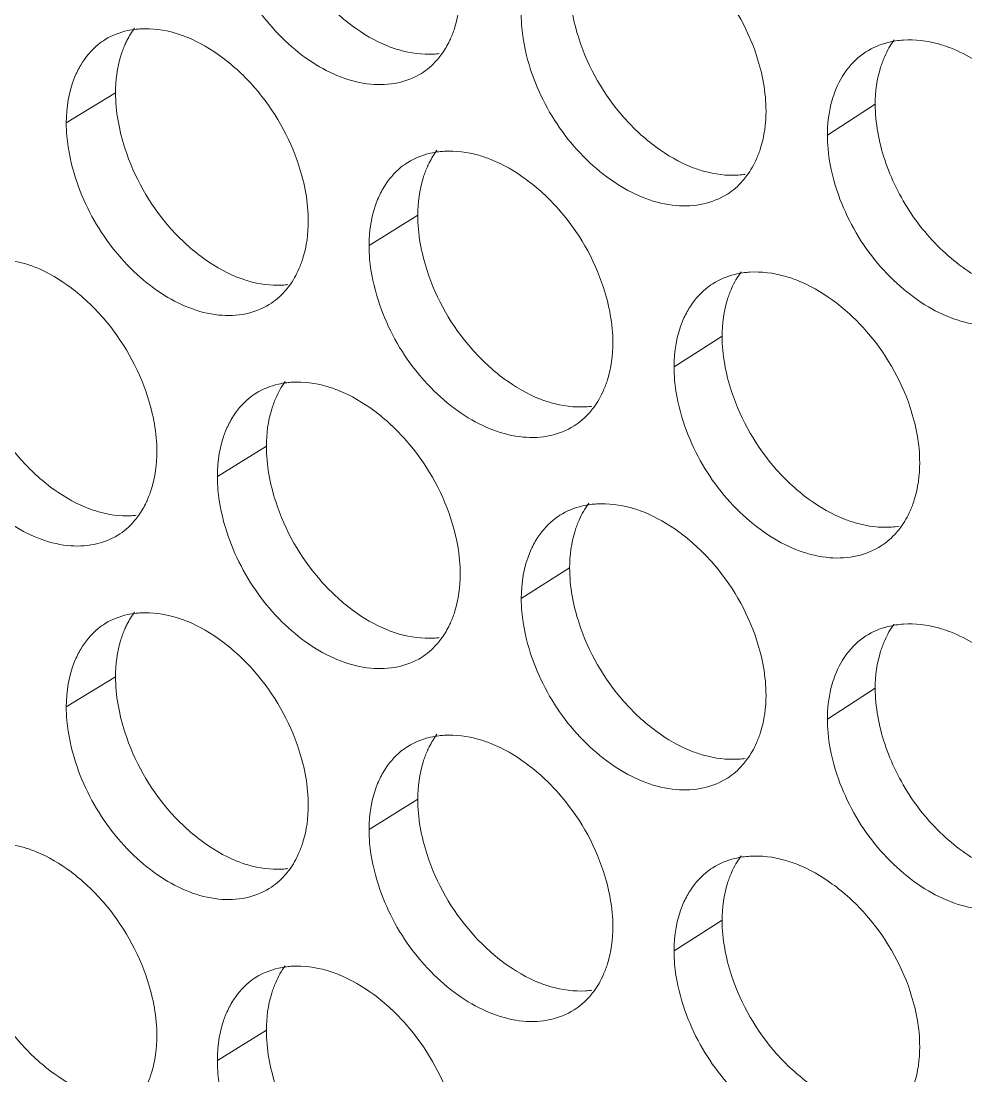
# Model space of a CAD drawing. Header units: millimetres. Extents: x 1177 to 4147, y 93 to 2194.
# Drawn here: x 2623.16 to 2635.9, y 703.32 to 717.55 of the extents above; entities that cross this region are included whole.
import ezdxf

# ---------------------------------------------------------------- set-up
doc = ezdxf.new("R2010")
doc.units = ezdxf.units.MM
doc.header["$LTSCALE"] = 0.1
doc.layers.get('0').update_dxf_attribs({"lineweight": 13})
doc.layers.add('标注', color=251, linetype='Continuous', lineweight=9)

# ---------------------------------------------------------------- blocks, each defined once
blk = doc.blocks.new('02')
for points, knots in [([(4627.348, 522.744), (4597.363, 531.299), (4553.55, 545.69), (4497.641, 568.487), (4458.71, 586.649), (4422.281, 606.068), (4388.51, 626.659), (4357.551, 648.334), (4338.416, 663.815), (4329.392, 671.722)], [0, 0, 0, 0, 0.278685, 0.411475, 0.539478, 0.662459, 0.780251, 0.892768, 1, 1, 1, 1]), ([(4626.906, 521.428), (4597.052, 529.945), (4553.424, 544.261), (4497.732, 566.923), (4458.929, 584.973), (4422.597, 604.269), (4388.892, 624.729), (4357.964, 646.263), (4338.829, 661.641), (4329.798, 669.496)], [0, 0, 0, 0, 0.278468, 0.411196, 0.539177, 0.662176, 0.780023, 0.892638, 1, 1, 1, 1]), ([(4628.518, 518.372), (4598.337, 526.935), (4554.235, 541.353), (4497.955, 564.22), (4458.766, 582.448), (4422.099, 601.945), (4388.114, 622.628), (4356.965, 644.402), (4337.717, 659.96), (4328.641, 667.907)], [0, 0, 0, 0, 0.278732, 0.411552, 0.539576, 0.662563, 0.780343, 0.892822, 1, 1, 1, 1]), ([(4328.202, 667.332), (4337.3, 659.316), (4356.601, 643.626), (4387.852, 621.677), (4421.956, 600.844), (4458.755, 581.215), (4498.091, 562.874), (4554.59, 539.876), (4598.873, 525.389), (4629.18, 516.79)], [0, 0, 0, 0, 0.107262, 0.219794, 0.337581, 0.460553, 0.588547, 0.721328, 1, 1, 1, 1])]:
    blk.add_open_spline(points, degree=3, knots=knots)
at = {"layer": '标注'}
for p, q in [((4518.32, 614.954), (4517.37, 614.374)), ((4518.32, 614.954), (4517.37, 614.374)), ((4532.96, 614.732), (4532.038, 614.14)), ((4524.143, 612.595), (4523.204, 612.01)), ((4524.143, 612.595), (4523.204, 612.01)), ((4530.01, 610.263), (4529.082, 609.673)), ((4530.01, 610.263), (4529.082, 609.673)), ((4521.226, 608.146), (4520.281, 607.564)), ((4527.071, 605.8), (4526.138, 605.213)), ((4518.32, 603.704), (4517.37, 603.124)), ((4532.96, 603.482), (4532.038, 602.89)), ((4524.143, 601.345), (4523.204, 600.76)), ((4530.01, 599.013), (4529.082, 598.423)), ((4521.226, 596.896), (4520.281, 596.314))]:
    blk.add_line(p, q, dxfattribs=at)
for centre, radius, start, end in [((4518.899, 614.516), 1.671, 93.1402, 96.3143), ((4518.899, 614.516), 1.671, 93.1402, 96.3143), ((4533.615, 614.253), 1.719, 93.732, 98.663), ((4524.353, 617.376), 1.681, 273.3584, 276.8634), ((4524.753, 612.135), 1.695, 93.382, 96.8256), ((4524.753, 612.135), 1.695, 93.382, 96.8256), ((4530.215, 615.061), 1.697, 273.5926, 278.0992), ((4530.65, 609.79), 1.711, 93.6161, 98.0527), ((4530.65, 609.79), 1.711, 93.6161, 98.0527), ((4521.439, 612.912), 1.666, 273.2354, 276.9082), ((4521.439, 612.912), 1.666, 273.2354, 276.9082), ((4521.82, 607.701), 1.68, 93.2591, 96.8777), ((4527.279, 610.59), 1.689, 273.4759, 277.4824), ((4527.279, 610.59), 1.689, 273.4759, 277.4824), ((4527.696, 605.334), 1.703, 93.4995, 97.4403), ((4518.536, 608.461), 1.657, 273.1165, 276.3409), ((4533.162, 608.289), 1.705, 273.7086, 278.7138), ((4533.162, 608.289), 1.705, 273.7086, 278.7138), ((4518.899, 603.266), 1.671, 93.1402, 96.3143), ((4533.615, 603.003), 1.719, 93.732, 98.663), ((4524.353, 606.126), 1.681, 273.3584, 276.8634), ((4524.753, 600.885), 1.695, 93.382, 96.8256), ((4530.215, 603.811), 1.697, 273.5926, 278.0992), ((4530.65, 598.54), 1.711, 93.6161, 98.0527), ((4521.439, 601.662), 1.666, 273.2354, 276.9082), ((4521.82, 596.451), 1.68, 93.2591, 96.8777), ((4527.279, 599.34), 1.689, 273.4759, 277.4824)]:
    blk.add_arc(centre, radius, start, end, dxfattribs=at)
for points, knots in [([(4521.226, 619.396), (4521.226, 619.036), (4521.402, 618.097), (4522.024, 617.004), (4522.845, 616.233), (4523.318, 615.953), (4523.559, 615.856)], [0, 0, 0, 0, 0.243429, 0.634245, 0.824571, 1, 1, 1, 1]), ([(4530.855, 614.603), (4530.855, 614.963), (4530.675, 615.902), (4530.044, 616.991), (4529.212, 617.755), (4528.736, 618.033), (4528.493, 618.129)], [0, 0, 0, 0, 0.242804, 0.633144, 0.823843, 1, 1, 1, 1]), ([(4520.461, 617.747), (4520.608, 617.295), (4520.943, 616.649), (4521.57, 615.947), (4522.239, 615.408), (4523.008, 615.086), (4523.752, 615.116), (4524.075, 615.241), (4524.214, 615.327)], [0, 0, 0, 0, 0.284212, 0.425524, 0.560563, 0.797774, 0.901979, 1, 1, 1, 1]), ([(4524.782, 616.01), (4524.812, 616.078), (4524.921, 616.373), (4524.963, 616.691), (4524.963, 616.931)], [0, 0, 0, 0, 0.236494, 1, 1, 1, 1]), ([(4527.071, 617.05), (4527.071, 616.69), (4527.249, 615.752), (4527.876, 614.66), (4528.704, 613.895), (4529.179, 613.617), (4529.422, 613.521)], [0, 0, 0, 0, 0.243106, 0.633556, 0.824063, 1, 1, 1, 1]), ([(4526.138, 616.463), (4526.138, 616.377), (4526.155, 616.016), (4526.234, 615.659), (4526.319, 615.397)], [0, 0, 0, 0, 0.239426, 1, 1, 1, 1]), ([(4518.715, 616.177), (4518.662, 616.171), (4518.455, 616.138), (4518.255, 616.061), (4518.122, 615.98)], [0, 0, 0, 0, 0.257038, 1, 1, 1, 1]), ([(4518.715, 616.177), (4518.662, 616.171), (4518.455, 616.138), (4518.255, 616.061), (4518.122, 615.98)], [0, 0, 0, 0, 0.257038, 1, 1, 1, 1]), ([(4518.684, 616.2), (4518.63, 616.125), (4518.565, 616.018), (4518.512, 615.905), (4518.499, 615.876)], [0, 0, 0, 0, 0.744038, 1, 1, 1, 1]), ([(4518.684, 616.2), (4518.63, 616.125), (4518.565, 616.018), (4518.512, 615.905), (4518.499, 615.876)], [0, 0, 0, 0, 0.744038, 1, 1, 1, 1]), ([(4519.698, 616.023), (4519.624, 616.053), (4519.338, 616.154), (4519.03, 616.197), (4518.807, 616.185)], [0, 0, 0, 0, 0.265596, 1, 1, 1, 1]), ([(4519.698, 616.023), (4519.624, 616.053), (4519.338, 616.154), (4519.03, 616.197), (4518.807, 616.185)], [0, 0, 0, 0, 0.265596, 1, 1, 1, 1]), ([(4518.122, 615.98), (4518.074, 615.95), (4517.887, 615.818), (4517.737, 615.637), (4517.649, 615.488)], [0, 0, 0, 0, 0.245477, 1, 1, 1, 1]), ([(4518.122, 615.98), (4518.074, 615.95), (4517.887, 615.818), (4517.737, 615.637), (4517.649, 615.488)], [0, 0, 0, 0, 0.245477, 1, 1, 1, 1]), ([(4518.499, 615.876), (4518.469, 615.808), (4518.361, 615.512), (4518.32, 615.194), (4518.32, 614.954)], [0, 0, 0, 0, 0.236109, 1, 1, 1, 1]), ([(4518.499, 615.876), (4518.469, 615.808), (4518.361, 615.512), (4518.32, 615.194), (4518.32, 614.954)], [0, 0, 0, 0, 0.236109, 1, 1, 1, 1]), ([(4522.034, 612.48), (4522.034, 612.841), (4521.856, 613.78), (4521.233, 614.873), (4520.411, 615.644), (4519.939, 615.925), (4519.698, 616.023)], [0, 0, 0, 0, 0.243289, 0.634182, 0.824608, 1, 1, 1, 1]), ([(4522.034, 612.48), (4522.034, 612.841), (4521.856, 613.78), (4521.233, 614.873), (4520.411, 615.644), (4519.939, 615.925), (4519.698, 616.023)], [0, 0, 0, 0, 0.243289, 0.634182, 0.824608, 1, 1, 1, 1]), ([(4523.559, 615.856), (4523.633, 615.826), (4523.92, 615.727), (4524.229, 615.685), (4524.452, 615.698)], [0, 0, 0, 0, 0.265204, 1, 1, 1, 1]), ([(4524.591, 615.679), (4524.647, 615.755), (4524.714, 615.864), (4524.769, 615.98), (4524.782, 616.01)], [0, 0, 0, 0, 0.744156, 1, 1, 1, 1]), ([(4533.356, 615.952), (4533.304, 615.944), (4533.102, 615.904), (4532.909, 615.822), (4532.78, 615.74)], [0, 0, 0, 0, 0.256287, 1, 1, 1, 1]), ([(4534.41, 615.817), (4534.334, 615.847), (4534.042, 615.944), (4533.729, 615.983), (4533.503, 615.968)], [0, 0, 0, 0, 0.264829, 1, 1, 1, 1]), ([(4524.214, 615.327), (4524.323, 615.395), (4524.456, 615.51), (4524.565, 615.644), (4524.591, 615.679)], [0, 0, 0, 0, 0.745099, 1, 1, 1, 1]), ([(4532.78, 615.74), (4532.637, 615.648), (4532.377, 615.397), (4532.218, 615.077), (4532.159, 614.905)], [0, 0, 0, 0, 0.484049, 1, 1, 1, 1]), ([(4533.143, 615.655), (4533.113, 615.587), (4533.003, 615.291), (4532.96, 614.972), (4532.96, 614.732)], [0, 0, 0, 0, 0.236846, 1, 1, 1, 1]), ([(4536.79, 612.302), (4536.79, 612.662), (4536.645, 613.41), (4536.137, 614.435), (4535.377, 615.283), (4534.741, 615.689), (4534.41, 615.817)], [0, 0, 0, 0, 0.242263, 0.502569, 0.761592, 1, 1, 1, 1]), ([(4517.649, 615.488), (4517.603, 615.411), (4517.433, 615.064), (4517.37, 614.67), (4517.37, 614.374)], [0, 0, 0, 0, 0.233202, 1, 1, 1, 1]), ([(4517.649, 615.488), (4517.603, 615.411), (4517.433, 615.064), (4517.37, 614.67), (4517.37, 614.374)], [0, 0, 0, 0, 0.233202, 1, 1, 1, 1]), ([(4526.319, 615.397), (4526.467, 614.945), (4526.807, 614.298), (4527.441, 613.599), (4528.118, 613.062), (4528.895, 612.746), (4529.645, 612.784), (4529.97, 612.913), (4530.11, 613.002)], [0, 0, 0, 0, 0.283418, 0.424493, 0.559431, 0.79692, 0.901513, 1, 1, 1, 1]), ([(4518.32, 614.954), (4518.32, 614.594), (4518.495, 613.655), (4519.114, 612.56), (4519.933, 611.788), (4520.403, 611.507), (4520.644, 611.409)], [0, 0, 0, 0, 0.243591, 0.634592, 0.824826, 1, 1, 1, 1]), ([(4518.32, 614.954), (4518.32, 614.594), (4518.495, 613.655), (4519.114, 612.56), (4519.933, 611.788), (4520.403, 611.507), (4520.644, 611.409)], [0, 0, 0, 0, 0.243591, 0.634592, 0.824826, 1, 1, 1, 1]), ([(4532.159, 614.905), (4532.139, 614.847), (4532.066, 614.598), (4532.038, 614.337), (4532.038, 614.14)], [0, 0, 0, 0, 0.239111, 1, 1, 1, 1]), ([(4532.96, 614.732), (4532.96, 614.372), (4533.104, 613.624), (4533.608, 612.598), (4534.364, 611.748), (4534.999, 611.342), (4535.328, 611.214)], [0, 0, 0, 0, 0.242567, 0.503029, 0.761892, 1, 1, 1, 1]), ([(4530.672, 613.681), (4530.702, 613.749), (4530.812, 614.044), (4530.855, 614.363), (4530.855, 614.603)], [0, 0, 0, 0, 0.236789, 1, 1, 1, 1]), ([(4517.37, 614.374), (4517.37, 614.287), (4517.387, 613.926), (4517.465, 613.569), (4517.549, 613.307)], [0, 0, 0, 0, 0.23931, 1, 1, 1, 1]), ([(4517.37, 614.374), (4517.37, 614.287), (4517.387, 613.926), (4517.465, 613.569), (4517.549, 613.307)], [0, 0, 0, 0, 0.23931, 1, 1, 1, 1]), ([(4532.038, 614.14), (4532.038, 614.054), (4532.055, 613.693), (4532.135, 613.336), (4532.221, 613.076)], [0, 0, 0, 0, 0.239506, 1, 1, 1, 1]), ([(4524.551, 613.818), (4524.497, 613.812), (4524.288, 613.776), (4524.086, 613.697), (4523.953, 613.613)], [0, 0, 0, 0, 0.256955, 1, 1, 1, 1]), ([(4524.551, 613.818), (4524.497, 613.812), (4524.288, 613.776), (4524.086, 613.697), (4523.953, 613.613)], [0, 0, 0, 0, 0.256955, 1, 1, 1, 1]), ([(4524.514, 613.847), (4524.458, 613.771), (4524.391, 613.662), (4524.337, 613.546), (4524.324, 613.517)], [0, 0, 0, 0, 0.744132, 1, 1, 1, 1]), ([(4524.514, 613.847), (4524.458, 613.771), (4524.391, 613.662), (4524.337, 613.546), (4524.324, 613.517)], [0, 0, 0, 0, 0.744132, 1, 1, 1, 1]), ([(4525.55, 613.67), (4525.475, 613.7), (4525.187, 613.799), (4524.876, 613.841), (4524.653, 613.827)], [0, 0, 0, 0, 0.265285, 1, 1, 1, 1]), ([(4525.55, 613.67), (4525.475, 613.7), (4525.187, 613.799), (4524.876, 613.841), (4524.653, 613.827)], [0, 0, 0, 0, 0.265285, 1, 1, 1, 1]), ([(4523.953, 613.613), (4523.907, 613.584), (4523.727, 613.456), (4523.581, 613.283), (4523.494, 613.141)], [0, 0, 0, 0, 0.245938, 1, 1, 1, 1]), ([(4523.953, 613.613), (4523.907, 613.584), (4523.727, 613.456), (4523.581, 613.283), (4523.494, 613.141)], [0, 0, 0, 0, 0.245938, 1, 1, 1, 1]), ([(4527.903, 610.138), (4527.903, 610.499), (4527.725, 611.438), (4527.096, 612.528), (4526.268, 613.295), (4525.793, 613.573), (4525.55, 613.67)], [0, 0, 0, 0, 0.242965, 0.633489, 0.824097, 1, 1, 1, 1]), ([(4527.903, 610.138), (4527.903, 610.499), (4527.725, 611.438), (4527.096, 612.528), (4526.268, 613.295), (4525.793, 613.573), (4525.55, 613.67)], [0, 0, 0, 0, 0.242965, 0.633489, 0.824097, 1, 1, 1, 1]), ([(4524.324, 613.517), (4524.294, 613.449), (4524.185, 613.153), (4524.143, 612.835), (4524.143, 612.595)], [0, 0, 0, 0, 0.236404, 1, 1, 1, 1]), ([(4524.324, 613.517), (4524.294, 613.449), (4524.185, 613.153), (4524.143, 612.835), (4524.143, 612.595)], [0, 0, 0, 0, 0.236404, 1, 1, 1, 1]), ([(4529.422, 613.521), (4529.497, 613.492), (4529.786, 613.393), (4530.097, 613.353), (4530.321, 613.368)], [0, 0, 0, 0, 0.264899, 1, 1, 1, 1]), ([(4517.549, 613.307), (4517.695, 612.856), (4518.028, 612.21), (4518.651, 611.507), (4519.316, 610.966), (4520.081, 610.641), (4520.822, 610.667), (4521.144, 610.79), (4521.283, 610.876)], [0, 0, 0, 0, 0.284613, 0.426043, 0.561135, 0.798206, 0.902216, 1, 1, 1, 1]), ([(4517.549, 613.307), (4517.695, 612.856), (4518.028, 612.21), (4518.651, 611.507), (4519.316, 610.966), (4520.081, 610.641), (4520.822, 610.667), (4521.144, 610.79), (4521.283, 610.876)], [0, 0, 0, 0, 0.284613, 0.426043, 0.561135, 0.798206, 0.902216, 1, 1, 1, 1]), ([(4530.11, 613.002), (4530.219, 613.071), (4530.353, 613.188), (4530.461, 613.324), (4530.488, 613.36)], [0, 0, 0, 0, 0.745196, 1, 1, 1, 1]), ([(4523.494, 613.141), (4523.447, 613.063), (4523.27, 612.712), (4523.204, 612.31), (4523.204, 612.01)], [0, 0, 0, 0, 0.233396, 1, 1, 1, 1]), ([(4523.494, 613.141), (4523.447, 613.063), (4523.27, 612.712), (4523.204, 612.31), (4523.204, 612.01)], [0, 0, 0, 0, 0.233396, 1, 1, 1, 1]), ([(4532.221, 613.076), (4532.37, 612.622), (4532.714, 611.974), (4533.356, 611.277), (4534.041, 610.743), (4534.827, 610.434), (4535.582, 610.48), (4535.909, 610.613), (4536.049, 610.704)], [0, 0, 0, 0, 0.282632, 0.423473, 0.558313, 0.796079, 0.901055, 1, 1, 1, 1]), ([(4524.143, 612.595), (4524.143, 612.234), (4524.32, 611.296), (4524.944, 610.204), (4525.769, 609.436), (4526.243, 609.157), (4526.485, 609.06)], [0, 0, 0, 0, 0.243267, 0.6339, 0.824316, 1, 1, 1, 1]), ([(4524.143, 612.595), (4524.143, 612.234), (4524.32, 611.296), (4524.944, 610.204), (4525.769, 609.436), (4526.243, 609.157), (4526.485, 609.06)], [0, 0, 0, 0, 0.243267, 0.6339, 0.824316, 1, 1, 1, 1]), ([(4521.853, 611.56), (4521.883, 611.628), (4521.992, 611.923), (4522.034, 612.241), (4522.034, 612.48)], [0, 0, 0, 0, 0.236346, 1, 1, 1, 1]), ([(4521.853, 611.56), (4521.883, 611.628), (4521.992, 611.923), (4522.034, 612.241), (4522.034, 612.48)], [0, 0, 0, 0, 0.236346, 1, 1, 1, 1]), ([(4523.204, 612.01), (4523.204, 611.923), (4523.221, 611.562), (4523.3, 611.205), (4523.385, 610.944)], [0, 0, 0, 0, 0.239387, 1, 1, 1, 1]), ([(4523.204, 612.01), (4523.204, 611.923), (4523.221, 611.562), (4523.3, 611.205), (4523.385, 610.944)], [0, 0, 0, 0, 0.239387, 1, 1, 1, 1]), ([(4516.789, 611.585), (4516.715, 611.615), (4516.43, 611.716), (4516.123, 611.76), (4515.901, 611.749)], [0, 0, 0, 0, 0.265755, 1, 1, 1, 1]), ([(4519.116, 608.037), (4519.116, 608.398), (4518.939, 609.337), (4518.318, 610.431), (4517.499, 611.204), (4517.029, 611.487), (4516.789, 611.585)], [0, 0, 0, 0, 0.243452, 0.63453, 0.824864, 1, 1, 1, 1]), ([(4520.644, 611.409), (4520.718, 611.379), (4521.004, 611.279), (4521.311, 611.236), (4521.533, 611.249)], [0, 0, 0, 0, 0.265359, 1, 1, 1, 1]), ([(4520.644, 611.409), (4520.718, 611.379), (4521.004, 611.279), (4521.311, 611.236), (4521.533, 611.249)], [0, 0, 0, 0, 0.265359, 1, 1, 1, 1]), ([(4530.41, 611.484), (4530.357, 611.477), (4530.153, 611.438), (4529.957, 611.357), (4529.827, 611.274)], [0, 0, 0, 0, 0.256503, 1, 1, 1, 1]), ([(4530.41, 611.484), (4530.357, 611.477), (4530.153, 611.438), (4529.957, 611.357), (4529.827, 611.274)], [0, 0, 0, 0, 0.256503, 1, 1, 1, 1]), ([(4531.446, 611.344), (4531.37, 611.374), (4531.079, 611.472), (4530.767, 611.512), (4530.542, 611.498)], [0, 0, 0, 0, 0.264979, 1, 1, 1, 1]), ([(4531.446, 611.344), (4531.37, 611.374), (4531.079, 611.472), (4530.767, 611.512), (4530.542, 611.498)], [0, 0, 0, 0, 0.264979, 1, 1, 1, 1]), ([(4521.283, 610.876), (4521.395, 610.945), (4521.532, 611.063), (4521.643, 611.201), (4521.669, 611.238)], [0, 0, 0, 0, 0.744745, 1, 1, 1, 1]), ([(4521.283, 610.876), (4521.395, 610.945), (4521.532, 611.063), (4521.643, 611.201), (4521.669, 611.238)], [0, 0, 0, 0, 0.744745, 1, 1, 1, 1]), ([(4529.827, 611.274), (4529.781, 611.245), (4529.602, 611.115), (4529.457, 610.941), (4529.37, 610.798)], [0, 0, 0, 0, 0.246085, 1, 1, 1, 1]), ([(4529.827, 611.274), (4529.781, 611.245), (4529.602, 611.115), (4529.457, 610.941), (4529.37, 610.798)], [0, 0, 0, 0, 0.246085, 1, 1, 1, 1]), ([(4530.192, 611.185), (4530.162, 611.117), (4530.052, 610.822), (4530.01, 610.503), (4530.01, 610.263)], [0, 0, 0, 0, 0.236699, 1, 1, 1, 1]), ([(4530.192, 611.185), (4530.162, 611.117), (4530.052, 610.822), (4530.01, 610.503), (4530.01, 610.263)], [0, 0, 0, 0, 0.236699, 1, 1, 1, 1]), ([(4533.817, 607.824), (4533.817, 608.184), (4533.637, 609.123), (4533.002, 610.211), (4532.168, 610.973), (4531.69, 611.249), (4531.446, 611.344)], [0, 0, 0, 0, 0.242644, 0.632801, 0.82359, 1, 1, 1, 1]), ([(4533.817, 607.824), (4533.817, 608.184), (4533.637, 609.123), (4533.002, 610.211), (4532.168, 610.973), (4531.69, 611.249), (4531.446, 611.344)], [0, 0, 0, 0, 0.242644, 0.632801, 0.82359, 1, 1, 1, 1]), ([(4523.385, 610.944), (4523.532, 610.491), (4523.869, 609.845), (4524.5, 609.145), (4525.173, 608.607), (4525.946, 608.287), (4526.693, 608.321), (4527.017, 608.448), (4527.156, 608.536)], [0, 0, 0, 0, 0.283814, 0.425007, 0.559995, 0.797345, 0.901745, 1, 1, 1, 1]), ([(4523.385, 610.944), (4523.532, 610.491), (4523.869, 609.845), (4524.5, 609.145), (4525.173, 608.607), (4525.946, 608.287), (4526.693, 608.321), (4527.017, 608.448), (4527.156, 608.536)], [0, 0, 0, 0, 0.283814, 0.425007, 0.559995, 0.797345, 0.901745, 1, 1, 1, 1]), ([(4529.37, 610.798), (4529.323, 610.721), (4529.148, 610.371), (4529.082, 609.972), (4529.082, 609.673)], [0, 0, 0, 0, 0.23391, 1, 1, 1, 1]), ([(4529.37, 610.798), (4529.323, 610.721), (4529.148, 610.371), (4529.082, 609.972), (4529.082, 609.673)], [0, 0, 0, 0, 0.23391, 1, 1, 1, 1]), ([(4515.425, 610.52), (4515.425, 610.159), (4515.6, 609.22), (4516.216, 608.124), (4517.032, 607.35), (4517.5, 607.067), (4517.74, 606.969)], [0, 0, 0, 0, 0.243755, 0.63494, 0.825083, 1, 1, 1, 1]), ([(4530.01, 610.263), (4530.01, 609.902), (4530.189, 608.964), (4530.818, 607.874), (4531.649, 607.111), (4532.126, 606.834), (4532.37, 606.739)], [0, 0, 0, 0, 0.242946, 0.633213, 0.82381, 1, 1, 1, 1]), ([(4530.01, 610.263), (4530.01, 609.902), (4530.189, 608.964), (4530.818, 607.874), (4531.649, 607.111), (4532.126, 606.834), (4532.37, 606.739)], [0, 0, 0, 0, 0.242946, 0.633213, 0.82381, 1, 1, 1, 1]), ([(4527.721, 609.217), (4527.752, 609.285), (4527.861, 609.58), (4527.903, 609.898), (4527.903, 610.138)], [0, 0, 0, 0, 0.236641, 1, 1, 1, 1]), ([(4527.721, 609.217), (4527.752, 609.285), (4527.861, 609.58), (4527.903, 609.898), (4527.903, 610.138)], [0, 0, 0, 0, 0.236641, 1, 1, 1, 1]), ([(4529.082, 609.673), (4529.082, 609.587), (4529.1, 609.226), (4529.179, 608.869), (4529.265, 608.608)], [0, 0, 0, 0, 0.239466, 1, 1, 1, 1]), ([(4529.082, 609.673), (4529.082, 609.587), (4529.1, 609.226), (4529.179, 608.869), (4529.265, 608.608)], [0, 0, 0, 0, 0.239466, 1, 1, 1, 1]), ([(4521.619, 609.368), (4521.566, 609.362), (4521.361, 609.327), (4521.163, 609.249), (4521.032, 609.168)], [0, 0, 0, 0, 0.256832, 1, 1, 1, 1]), ([(4522.619, 609.218), (4522.544, 609.248), (4522.257, 609.348), (4521.947, 609.39), (4521.724, 609.378)], [0, 0, 0, 0, 0.26544, 1, 1, 1, 1]), ([(4521.032, 609.168), (4520.984, 609.139), (4520.798, 609.006), (4520.648, 608.825), (4520.56, 608.677)], [0, 0, 0, 0, 0.245581, 1, 1, 1, 1]), ([(4524.963, 605.681), (4524.963, 606.041), (4524.785, 606.98), (4524.159, 608.072), (4523.334, 608.841), (4522.86, 609.121), (4522.619, 609.218)], [0, 0, 0, 0, 0.243126, 0.633835, 0.824352, 1, 1, 1, 1]), ([(4521.406, 609.068), (4521.376, 609), (4521.267, 608.704), (4521.226, 608.386), (4521.226, 608.146)], [0, 0, 0, 0, 0.236256, 1, 1, 1, 1]), ([(4526.485, 609.06), (4526.56, 609.031), (4526.848, 608.932), (4527.158, 608.891), (4527.381, 608.904)], [0, 0, 0, 0, 0.265051, 1, 1, 1, 1]), ([(4526.485, 609.06), (4526.56, 609.031), (4526.848, 608.932), (4527.158, 608.891), (4527.381, 608.904)], [0, 0, 0, 0, 0.265051, 1, 1, 1, 1]), ([(4514.648, 608.874), (4514.793, 608.423), (4515.124, 607.777), (4515.744, 607.074), (4516.404, 606.532), (4517.165, 606.203), (4517.903, 606.225), (4518.224, 606.346), (4518.362, 606.431)], [0, 0, 0, 0, 0.285015, 0.426566, 0.56171, 0.798641, 0.902454, 1, 1, 1, 1]), ([(4527.156, 608.536), (4527.265, 608.605), (4527.399, 608.72), (4527.507, 608.855), (4527.534, 608.891)], [0, 0, 0, 0, 0.745148, 1, 1, 1, 1]), ([(4527.156, 608.536), (4527.265, 608.605), (4527.399, 608.72), (4527.507, 608.855), (4527.534, 608.891)], [0, 0, 0, 0, 0.745148, 1, 1, 1, 1]), ([(4520.56, 608.677), (4520.514, 608.599), (4520.344, 608.252), (4520.281, 607.859), (4520.281, 607.564)], [0, 0, 0, 0, 0.233434, 1, 1, 1, 1]), ([(4529.265, 608.608), (4529.413, 608.155), (4529.755, 607.508), (4530.393, 606.809), (4531.074, 606.274), (4531.856, 605.961), (4532.608, 606.003), (4532.934, 606.134), (4533.074, 606.224)], [0, 0, 0, 0, 0.283024, 0.423982, 0.55887, 0.796498, 0.901283, 1, 1, 1, 1]), ([(4529.265, 608.608), (4529.413, 608.155), (4529.755, 607.508), (4530.393, 606.809), (4531.074, 606.274), (4531.856, 605.961), (4532.608, 606.003), (4532.934, 606.134), (4533.074, 606.224)], [0, 0, 0, 0, 0.283024, 0.423982, 0.55887, 0.796498, 0.901283, 1, 1, 1, 1]), ([(4521.226, 608.146), (4521.226, 607.786), (4521.402, 606.847), (4522.024, 605.754), (4522.845, 604.983), (4523.318, 604.703), (4523.559, 604.606)], [0, 0, 0, 0, 0.243429, 0.634245, 0.824571, 1, 1, 1, 1]), ([(4518.936, 607.116), (4518.965, 607.184), (4519.074, 607.479), (4519.116, 607.797), (4519.116, 608.037)], [0, 0, 0, 0, 0.236199, 1, 1, 1, 1]), ([(4533.633, 606.901), (4533.664, 606.97), (4533.774, 607.265), (4533.817, 607.584), (4533.817, 607.824)], [0, 0, 0, 0, 0.236936, 1, 1, 1, 1]), ([(4533.633, 606.901), (4533.664, 606.97), (4533.774, 607.265), (4533.817, 607.584), (4533.817, 607.824)], [0, 0, 0, 0, 0.236936, 1, 1, 1, 1]), ([(4520.281, 607.564), (4520.281, 607.477), (4520.299, 607.116), (4520.377, 606.759), (4520.461, 606.497)], [0, 0, 0, 0, 0.239348, 1, 1, 1, 1]), ([(4518.75, 606.791), (4518.805, 606.866), (4518.87, 606.974), (4518.923, 607.087), (4518.936, 607.116)], [0, 0, 0, 0, 0.744058, 1, 1, 1, 1]), ([(4517.74, 606.969), (4517.814, 606.938), (4518.098, 606.838), (4518.405, 606.794), (4518.626, 606.807)], [0, 0, 0, 0, 0.265516, 1, 1, 1, 1]), ([(4527.475, 607.023), (4527.422, 607.016), (4527.215, 606.979), (4527.016, 606.898), (4526.884, 606.815)], [0, 0, 0, 0, 0.256726, 1, 1, 1, 1]), ([(4528.493, 606.879), (4528.417, 606.909), (4528.127, 607.007), (4527.816, 607.048), (4527.592, 607.034)], [0, 0, 0, 0, 0.265131, 1, 1, 1, 1]), ([(4518.362, 606.431), (4518.475, 606.5), (4518.612, 606.617), (4518.723, 606.755), (4518.75, 606.791)], [0, 0, 0, 0, 0.744664, 1, 1, 1, 1]), ([(4526.884, 606.815), (4526.838, 606.786), (4526.659, 606.657), (4526.513, 606.483), (4526.427, 606.341)], [0, 0, 0, 0, 0.246012, 1, 1, 1, 1]), ([(4527.253, 606.723), (4527.223, 606.654), (4527.113, 606.359), (4527.071, 606.04), (4527.071, 605.8)], [0, 0, 0, 0, 0.236551, 1, 1, 1, 1]), ([(4530.855, 603.353), (4530.855, 603.713), (4530.675, 604.652), (4530.044, 605.741), (4529.212, 606.505), (4528.736, 606.783), (4528.493, 606.879)], [0, 0, 0, 0, 0.242804, 0.633144, 0.823843, 1, 1, 1, 1]), ([(4532.37, 606.739), (4532.445, 606.71), (4532.736, 606.612), (4533.048, 606.573), (4533.272, 606.588)], [0, 0, 0, 0, 0.264749, 1, 1, 1, 1]), ([(4532.37, 606.739), (4532.445, 606.71), (4532.736, 606.612), (4533.048, 606.573), (4533.272, 606.588)], [0, 0, 0, 0, 0.264749, 1, 1, 1, 1]), ([(4520.461, 606.497), (4520.608, 606.045), (4520.943, 605.399), (4521.57, 604.697), (4522.239, 604.158), (4523.008, 603.836), (4523.752, 603.866), (4524.075, 603.991), (4524.214, 604.077)], [0, 0, 0, 0, 0.284212, 0.425524, 0.560563, 0.797774, 0.901979, 1, 1, 1, 1]), ([(4533.074, 606.224), (4533.184, 606.295), (4533.317, 606.413), (4533.426, 606.55), (4533.452, 606.586)], [0, 0, 0, 0, 0.745243, 1, 1, 1, 1]), ([(4533.074, 606.224), (4533.184, 606.295), (4533.317, 606.413), (4533.426, 606.55), (4533.452, 606.586)], [0, 0, 0, 0, 0.745243, 1, 1, 1, 1]), ([(4526.427, 606.341), (4526.379, 606.263), (4526.203, 605.913), (4526.138, 605.513), (4526.138, 605.213)], [0, 0, 0, 0, 0.233654, 1, 1, 1, 1]), ([(4527.071, 605.8), (4527.071, 605.44), (4527.249, 604.502), (4527.876, 603.41), (4528.704, 602.645), (4529.179, 602.367), (4529.422, 602.271)], [0, 0, 0, 0, 0.243106, 0.633556, 0.824063, 1, 1, 1, 1]), ([(4524.782, 604.76), (4524.812, 604.828), (4524.921, 605.123), (4524.963, 605.441), (4524.963, 605.681)], [0, 0, 0, 0, 0.236494, 1, 1, 1, 1]), ([(4526.138, 605.213), (4526.138, 605.127), (4526.155, 604.766), (4526.234, 604.409), (4526.319, 604.147)], [0, 0, 0, 0, 0.239426, 1, 1, 1, 1]), ([(4518.715, 604.927), (4518.662, 604.921), (4518.455, 604.888), (4518.255, 604.811), (4518.122, 604.73)], [0, 0, 0, 0, 0.257038, 1, 1, 1, 1]), ([(4518.684, 604.95), (4518.63, 604.875), (4518.565, 604.768), (4518.512, 604.655), (4518.499, 604.626)], [0, 0, 0, 0, 0.744038, 1, 1, 1, 1]), ([(4519.698, 604.773), (4519.624, 604.803), (4519.338, 604.904), (4519.03, 604.947), (4518.807, 604.935)], [0, 0, 0, 0, 0.265596, 1, 1, 1, 1]), ([(4518.122, 604.73), (4518.074, 604.7), (4517.887, 604.568), (4517.737, 604.387), (4517.649, 604.238)], [0, 0, 0, 0, 0.245477, 1, 1, 1, 1]), ([(4522.034, 601.23), (4522.034, 601.591), (4521.856, 602.53), (4521.233, 603.623), (4520.411, 604.394), (4519.939, 604.675), (4519.698, 604.773)], [0, 0, 0, 0, 0.243289, 0.634182, 0.824608, 1, 1, 1, 1]), ([(4524.591, 604.429), (4524.647, 604.505), (4524.714, 604.614), (4524.769, 604.73), (4524.782, 604.76)], [0, 0, 0, 0, 0.744156, 1, 1, 1, 1]), ([(4533.356, 604.702), (4533.304, 604.694), (4533.102, 604.654), (4532.909, 604.572), (4532.78, 604.49)], [0, 0, 0, 0, 0.256287, 1, 1, 1, 1]), ([(4534.41, 604.567), (4534.334, 604.597), (4534.042, 604.694), (4533.729, 604.733), (4533.503, 604.718)], [0, 0, 0, 0, 0.264829, 1, 1, 1, 1]), ([(4518.499, 604.626), (4518.469, 604.558), (4518.361, 604.262), (4518.32, 603.944), (4518.32, 603.704)], [0, 0, 0, 0, 0.236109, 1, 1, 1, 1]), ([(4523.559, 604.606), (4523.633, 604.576), (4523.92, 604.477), (4524.229, 604.435), (4524.452, 604.448)], [0, 0, 0, 0, 0.265204, 1, 1, 1, 1]), ([(4532.78, 604.49), (4532.637, 604.398), (4532.377, 604.147), (4532.218, 603.827), (4532.159, 603.655)], [0, 0, 0, 0, 0.484049, 1, 1, 1, 1]), ([(4536.79, 601.052), (4536.79, 601.412), (4536.645, 602.16), (4536.137, 603.185), (4535.377, 604.033), (4534.741, 604.439), (4534.41, 604.567)], [0, 0, 0, 0, 0.242263, 0.502569, 0.761592, 1, 1, 1, 1]), ([(4524.214, 604.077), (4524.323, 604.145), (4524.456, 604.26), (4524.565, 604.394), (4524.591, 604.429)], [0, 0, 0, 0, 0.745099, 1, 1, 1, 1]), ([(4533.143, 604.405), (4533.113, 604.337), (4533.003, 604.041), (4532.96, 603.722), (4532.96, 603.482)], [0, 0, 0, 0, 0.236846, 1, 1, 1, 1]), ([(4517.649, 604.238), (4517.603, 604.161), (4517.433, 603.814), (4517.37, 603.42), (4517.37, 603.124)], [0, 0, 0, 0, 0.233202, 1, 1, 1, 1]), ([(4526.319, 604.147), (4526.467, 603.695), (4526.807, 603.048), (4527.441, 602.349), (4528.118, 601.812), (4528.895, 601.496), (4529.645, 601.534), (4529.97, 601.663), (4530.11, 601.752)], [0, 0, 0, 0, 0.283418, 0.424493, 0.559431, 0.79692, 0.901513, 1, 1, 1, 1]), ([(4518.32, 603.704), (4518.32, 603.344), (4518.495, 602.405), (4519.114, 601.31), (4519.933, 600.538), (4520.403, 600.257), (4520.644, 600.159)], [0, 0, 0, 0, 0.243591, 0.634592, 0.824826, 1, 1, 1, 1]), ([(4532.159, 603.655), (4532.139, 603.597), (4532.066, 603.348), (4532.038, 603.087), (4532.038, 602.89)], [0, 0, 0, 0, 0.239111, 1, 1, 1, 1]), ([(4532.96, 603.482), (4532.96, 603.122), (4533.104, 602.374), (4533.608, 601.348), (4534.364, 600.498), (4534.999, 600.092), (4535.328, 599.964)], [0, 0, 0, 0, 0.242567, 0.503029, 0.761892, 1, 1, 1, 1]), ([(4530.672, 602.431), (4530.702, 602.499), (4530.812, 602.794), (4530.855, 603.113), (4530.855, 603.353)], [0, 0, 0, 0, 0.236789, 1, 1, 1, 1]), ([(4517.37, 603.124), (4517.37, 603.037), (4517.387, 602.676), (4517.465, 602.319), (4517.549, 602.057)], [0, 0, 0, 0, 0.23931, 1, 1, 1, 1]), ([(4532.038, 602.89), (4532.038, 602.804), (4532.055, 602.443), (4532.135, 602.086), (4532.221, 601.826)], [0, 0, 0, 0, 0.239506, 1, 1, 1, 1]), ([(4524.551, 602.568), (4524.497, 602.562), (4524.288, 602.526), (4524.086, 602.447), (4523.953, 602.363)], [0, 0, 0, 0, 0.256955, 1, 1, 1, 1]), ([(4524.514, 602.597), (4524.458, 602.521), (4524.391, 602.412), (4524.337, 602.296), (4524.324, 602.267)], [0, 0, 0, 0, 0.744132, 1, 1, 1, 1]), ([(4525.55, 602.42), (4525.475, 602.45), (4525.187, 602.549), (4524.876, 602.591), (4524.653, 602.577)], [0, 0, 0, 0, 0.265285, 1, 1, 1, 1]), ([(4523.953, 602.363), (4523.907, 602.334), (4523.727, 602.206), (4523.581, 602.033), (4523.494, 601.891)], [0, 0, 0, 0, 0.245938, 1, 1, 1, 1]), ([(4524.324, 602.267), (4524.294, 602.199), (4524.185, 601.903), (4524.143, 601.585), (4524.143, 601.345)], [0, 0, 0, 0, 0.236404, 1, 1, 1, 1]), ([(4527.903, 598.888), (4527.903, 599.249), (4527.725, 600.188), (4527.096, 601.278), (4526.268, 602.045), (4525.793, 602.323), (4525.55, 602.42)], [0, 0, 0, 0, 0.242965, 0.633489, 0.824097, 1, 1, 1, 1]), ([(4529.422, 602.271), (4529.497, 602.242), (4529.786, 602.143), (4530.097, 602.103), (4530.321, 602.118)], [0, 0, 0, 0, 0.264899, 1, 1, 1, 1]), ([(4517.549, 602.057), (4517.695, 601.606), (4518.028, 600.96), (4518.651, 600.257), (4519.316, 599.716), (4520.081, 599.391), (4520.822, 599.417), (4521.144, 599.54), (4521.283, 599.626)], [0, 0, 0, 0, 0.284613, 0.426043, 0.561135, 0.798206, 0.902216, 1, 1, 1, 1]), ([(4530.11, 601.752), (4530.219, 601.821), (4530.353, 601.938), (4530.461, 602.074), (4530.488, 602.11)], [0, 0, 0, 0, 0.745196, 1, 1, 1, 1]), ([(4523.494, 601.891), (4523.447, 601.813), (4523.27, 601.462), (4523.204, 601.06), (4523.204, 600.76)], [0, 0, 0, 0, 0.233396, 1, 1, 1, 1]), ([(4532.221, 601.826), (4532.37, 601.372), (4532.714, 600.724), (4533.356, 600.027), (4534.041, 599.493), (4534.827, 599.184), (4535.582, 599.23), (4535.909, 599.363), (4536.049, 599.454)], [0, 0, 0, 0, 0.282632, 0.423473, 0.558313, 0.796079, 0.901055, 1, 1, 1, 1]), ([(4521.853, 600.31), (4521.883, 600.378), (4521.992, 600.673), (4522.034, 600.991), (4522.034, 601.23)], [0, 0, 0, 0, 0.236346, 1, 1, 1, 1]), ([(4524.143, 601.345), (4524.143, 600.984), (4524.32, 600.046), (4524.944, 598.954), (4525.769, 598.186), (4526.243, 597.907), (4526.485, 597.81)], [0, 0, 0, 0, 0.243267, 0.6339, 0.824316, 1, 1, 1, 1]), ([(4523.204, 600.76), (4523.204, 600.673), (4523.221, 600.312), (4523.3, 599.955), (4523.385, 599.694)], [0, 0, 0, 0, 0.239387, 1, 1, 1, 1]), ([(4516.789, 600.335), (4516.715, 600.365), (4516.43, 600.466), (4516.123, 600.51), (4515.901, 600.499)], [0, 0, 0, 0, 0.265755, 1, 1, 1, 1]), ([(4519.116, 596.787), (4519.116, 597.148), (4518.939, 598.087), (4518.318, 599.181), (4517.499, 599.954), (4517.029, 600.237), (4516.789, 600.335)], [0, 0, 0, 0, 0.243452, 0.63453, 0.824864, 1, 1, 1, 1]), ([(4530.41, 600.234), (4530.357, 600.227), (4530.153, 600.188), (4529.957, 600.107), (4529.827, 600.024)], [0, 0, 0, 0, 0.256503, 1, 1, 1, 1]), ([(4531.446, 600.094), (4531.37, 600.124), (4531.079, 600.222), (4530.767, 600.262), (4530.542, 600.248)], [0, 0, 0, 0, 0.264979, 1, 1, 1, 1]), ([(4520.644, 600.159), (4520.718, 600.129), (4521.004, 600.029), (4521.311, 599.986), (4521.533, 599.999)], [0, 0, 0, 0, 0.265359, 1, 1, 1, 1]), ([(4529.827, 600.024), (4529.781, 599.995), (4529.602, 599.865), (4529.457, 599.691), (4529.37, 599.548)], [0, 0, 0, 0, 0.246085, 1, 1, 1, 1]), ([(4533.817, 596.574), (4533.817, 596.934), (4533.637, 597.873), (4533.002, 598.961), (4532.168, 599.723), (4531.69, 599.999), (4531.446, 600.094)], [0, 0, 0, 0, 0.242644, 0.632801, 0.82359, 1, 1, 1, 1]), ([(4521.283, 599.626), (4521.395, 599.695), (4521.532, 599.813), (4521.643, 599.951), (4521.669, 599.988)], [0, 0, 0, 0, 0.744745, 1, 1, 1, 1]), ([(4530.192, 599.935), (4530.162, 599.867), (4530.052, 599.572), (4530.01, 599.253), (4530.01, 599.013)], [0, 0, 0, 0, 0.236699, 1, 1, 1, 1]), ([(4523.385, 599.694), (4523.532, 599.241), (4523.869, 598.595), (4524.5, 597.895), (4525.173, 597.357), (4525.946, 597.037), (4526.693, 597.071), (4527.017, 597.198), (4527.156, 597.286)], [0, 0, 0, 0, 0.283814, 0.425007, 0.559995, 0.797345, 0.901745, 1, 1, 1, 1]), ([(4529.37, 599.548), (4529.323, 599.471), (4529.148, 599.121), (4529.082, 598.722), (4529.082, 598.423)], [0, 0, 0, 0, 0.23391, 1, 1, 1, 1]), ([(4515.425, 599.27), (4515.425, 598.909), (4515.6, 597.97), (4516.216, 596.874), (4517.032, 596.1), (4517.5, 595.817), (4517.74, 595.719)], [0, 0, 0, 0, 0.243755, 0.63494, 0.825083, 1, 1, 1, 1]), ([(4530.01, 599.013), (4530.01, 598.652), (4530.189, 597.714), (4530.818, 596.624), (4531.649, 595.861), (4532.126, 595.584), (4532.37, 595.489)], [0, 0, 0, 0, 0.242946, 0.633213, 0.82381, 1, 1, 1, 1]), ([(4527.721, 597.967), (4527.752, 598.035), (4527.861, 598.33), (4527.903, 598.648), (4527.903, 598.888)], [0, 0, 0, 0, 0.236641, 1, 1, 1, 1]), ([(4529.082, 598.423), (4529.082, 598.337), (4529.1, 597.976), (4529.179, 597.619), (4529.265, 597.358)], [0, 0, 0, 0, 0.239466, 1, 1, 1, 1]), ([(4521.619, 598.118), (4521.566, 598.112), (4521.361, 598.077), (4521.163, 597.999), (4521.032, 597.918)], [0, 0, 0, 0, 0.256832, 1, 1, 1, 1]), ([(4522.619, 597.968), (4522.544, 597.998), (4522.257, 598.098), (4521.947, 598.14), (4521.724, 598.128)], [0, 0, 0, 0, 0.26544, 1, 1, 1, 1]), ([(4524.963, 594.431), (4524.963, 594.791), (4524.785, 595.73), (4524.159, 596.822), (4523.334, 597.591), (4522.86, 597.871), (4522.619, 597.968)], [0, 0, 0, 0, 0.243126, 0.633835, 0.824352, 1, 1, 1, 1]), ([(4521.032, 597.918), (4520.984, 597.889), (4520.798, 597.756), (4520.648, 597.575), (4520.56, 597.427)], [0, 0, 0, 0, 0.245581, 1, 1, 1, 1]), ([(4521.406, 597.818), (4521.376, 597.75), (4521.267, 597.454), (4521.226, 597.136), (4521.226, 596.896)], [0, 0, 0, 0, 0.236256, 1, 1, 1, 1]), ([(4526.485, 597.81), (4526.56, 597.781), (4526.848, 597.682), (4527.158, 597.641), (4527.381, 597.654)], [0, 0, 0, 0, 0.265051, 1, 1, 1, 1]), ([(4514.648, 597.624), (4514.793, 597.173), (4515.124, 596.527), (4515.744, 595.824), (4516.404, 595.282), (4517.165, 594.953), (4517.903, 594.975), (4518.224, 595.096), (4518.362, 595.181)], [0, 0, 0, 0, 0.285015, 0.426566, 0.56171, 0.798641, 0.902454, 1, 1, 1, 1]), ([(4527.156, 597.286), (4527.265, 597.355), (4527.399, 597.47), (4527.507, 597.605), (4527.534, 597.641)], [0, 0, 0, 0, 0.745148, 1, 1, 1, 1]), ([(4520.56, 597.427), (4520.514, 597.349), (4520.344, 597.002), (4520.281, 596.609), (4520.281, 596.314)], [0, 0, 0, 0, 0.233434, 1, 1, 1, 1]), ([(4529.265, 597.358), (4529.413, 596.905), (4529.755, 596.258), (4530.393, 595.559), (4531.074, 595.024), (4531.856, 594.711), (4532.608, 594.753), (4532.934, 594.884), (4533.074, 594.974)], [0, 0, 0, 0, 0.283024, 0.423982, 0.55887, 0.796498, 0.901283, 1, 1, 1, 1]), ([(4518.936, 595.866), (4518.965, 595.934), (4519.074, 596.229), (4519.116, 596.547), (4519.116, 596.787)], [0, 0, 0, 0, 0.236199, 1, 1, 1, 1]), ([(4521.226, 596.896), (4521.226, 596.536), (4521.402, 595.597), (4522.024, 594.504), (4522.845, 593.733), (4523.318, 593.453), (4523.559, 593.356)], [0, 0, 0, 0, 0.243429, 0.634245, 0.824571, 1, 1, 1, 1]), ([(4533.633, 595.651), (4533.664, 595.72), (4533.774, 596.015), (4533.817, 596.334), (4533.817, 596.574)], [0, 0, 0, 0, 0.236936, 1, 1, 1, 1]), ([(4520.281, 596.314), (4520.281, 596.227), (4520.299, 595.866), (4520.377, 595.509), (4520.461, 595.247)], [0, 0, 0, 0, 0.239348, 1, 1, 1, 1])]:
    blk.add_open_spline(points, degree=3, knots=knots, dxfattribs=at)
for points in [[(4533.324, 615.97), (4533.252, 615.872), (4533.192, 615.766), (4533.143, 615.655)], [(4530.488, 613.36), (4530.561, 613.459), (4530.622, 613.568), (4530.672, 613.681)], [(4521.669, 611.238), (4521.742, 611.338), (4521.804, 611.447), (4521.853, 611.56)], [(4521.669, 611.238), (4521.742, 611.338), (4521.804, 611.447), (4521.853, 611.56)], [(4530.376, 611.506), (4530.303, 611.406), (4530.242, 611.298), (4530.192, 611.185)], [(4530.376, 611.506), (4530.303, 611.406), (4530.242, 611.298), (4530.192, 611.185)], [(4521.589, 609.389), (4521.516, 609.289), (4521.455, 609.181), (4521.406, 609.068)], [(4527.534, 608.891), (4527.608, 608.992), (4527.671, 609.102), (4527.721, 609.217)], [(4527.534, 608.891), (4527.608, 608.992), (4527.671, 609.102), (4527.721, 609.217)], [(4527.44, 607.048), (4527.365, 606.947), (4527.303, 606.837), (4527.253, 606.723)], [(4533.452, 606.586), (4533.524, 606.684), (4533.584, 606.79), (4533.633, 606.901)], [(4533.452, 606.586), (4533.524, 606.684), (4533.584, 606.79), (4533.633, 606.901)], [(4533.324, 604.72), (4533.252, 604.622), (4533.192, 604.516), (4533.143, 604.405)], [(4530.488, 602.11), (4530.561, 602.209), (4530.622, 602.318), (4530.672, 602.431)], [(4521.669, 599.988), (4521.742, 600.088), (4521.804, 600.197), (4521.853, 600.31)], [(4530.376, 600.256), (4530.303, 600.156), (4530.242, 600.048), (4530.192, 599.935)], [(4521.589, 598.139), (4521.516, 598.039), (4521.455, 597.931), (4521.406, 597.818)], [(4527.534, 597.641), (4527.608, 597.742), (4527.671, 597.852), (4527.721, 597.967)]]:
    blk.add_open_spline(points, degree=3, dxfattribs=at)

msp = doc.modelspace()

# ---------------------------------------------------------------- block references
at = {"xscale": 0.7, "yscale": 0.7, "zscale": 0.7}
msp.add_blockref('02', (-538.391, 286.112), dxfattribs=at)

doc.saveas('drawing.dxf')
